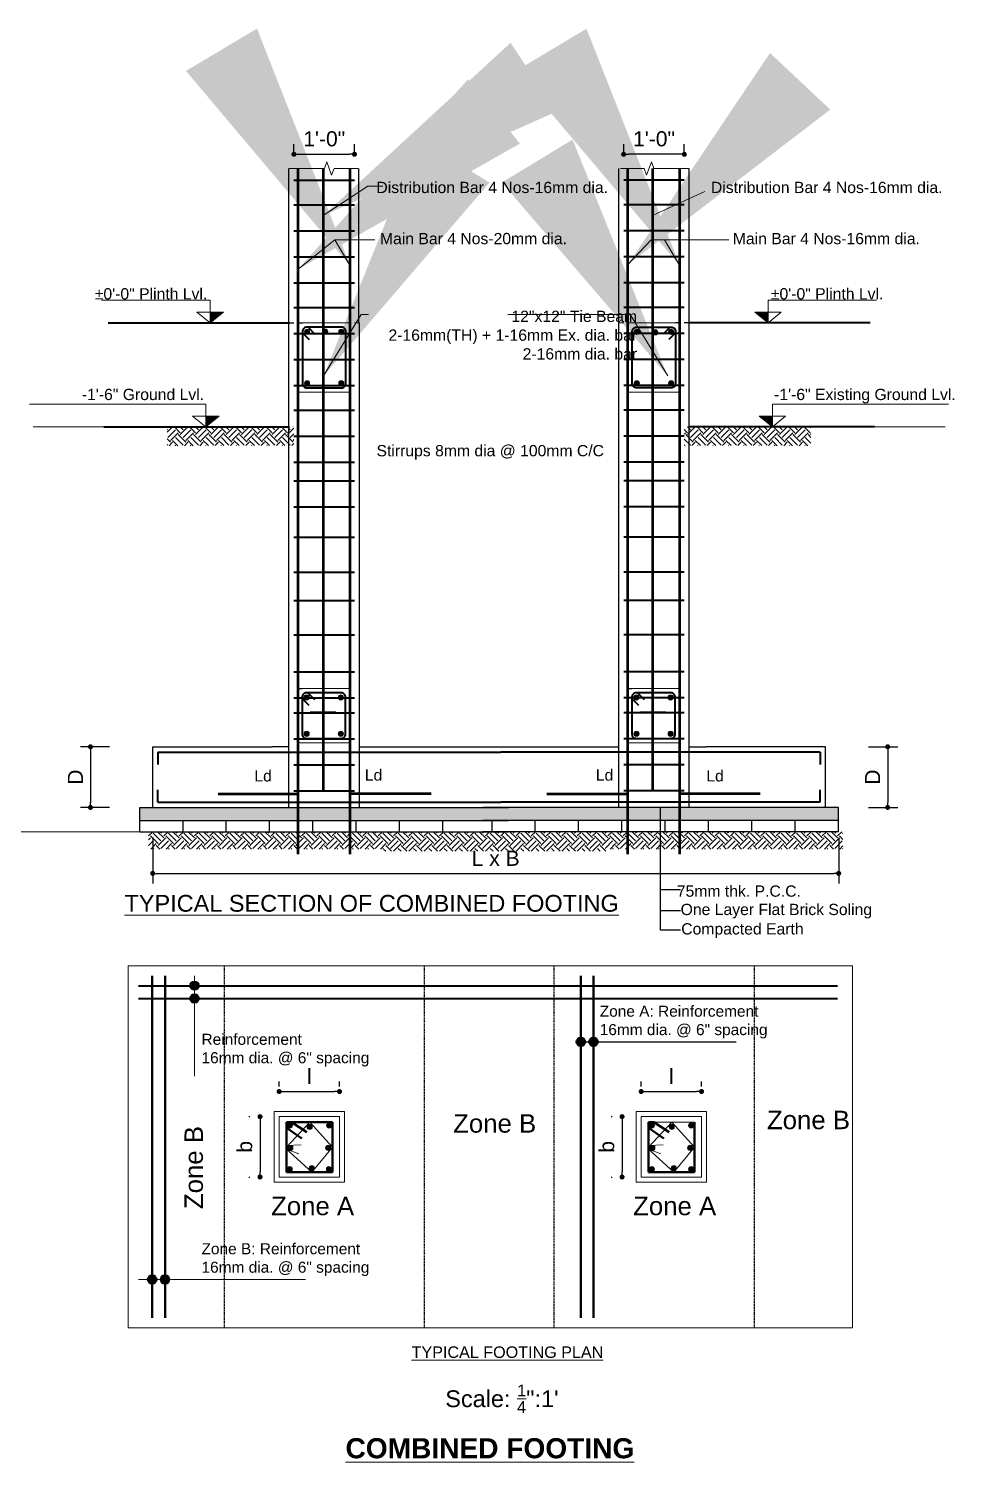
# Model space of a CAD drawing. Header units: inches. Extents: x 115570 to 265311, y 61168 to 314550.
# Drawn here: x 194280.8 to 194464.9, y 85361.4 to 85646.5 of the extents above; entities that cross this region are included whole.
import ezdxf

# ---------------------------------------------------------------- set-up
doc = ezdxf.new("R2010")
doc.units = ezdxf.units.IN
doc.header["$MEASUREMENT"] = 0
doc.linetypes.add('HIDDEN', pattern=[0.375, 0.25, -0.125])
doc.layers.get('0').update_dxf_attribs({"lineweight": 25})
for name, color, linetype, lineweight in [('0 Hidden Line-0.09', 34, 'HIDDEN', 9), ('beam1', 7, 'Continuous', 20), ('DIM', 142, 'Continuous', 9), ('Dim 0.15', 114, 'Continuous', 15), ('Dimension', 7, 'Continuous', 9), ('Foundation', 144, 'Continuous', 20), ('HA', 7, 'Continuous', 15), ('ha1', 8, 'Continuous', 13), ('Hatch- 0.09', 142, 'Continuous', 9), ('Hatch-0.09', 142, 'Continuous', 9), ('Reinforcement-0.53', 7, 'Continuous', 53), ('rod', 7, 'Continuous', 40), ('rod  0.4', 7, 'Continuous', 40), ('slab', 7, 'Continuous', 20), ('Slab 0.2', 7, 'Continuous', 20), ('Text-0.2', 7, 'Continuous', 20), ('text1', 7, 'Continuous', 18), ('Wall', 10, 'Continuous', 30)]:
    doc.layers.add(name, color=color, linetype=linetype, lineweight=lineweight)
doc.layers.add('0 Stirrups', color=7, linetype='Continuous')
doc.styles.add('Annotative', font='arial.ttf')
doc.styles.add('arial', font='arial.ttf')
doc.styles.add('arial.', font='arial.ttf')
doc.styles.get("Standard").update_dxf_attribs({"font": 'arial.ttf'})
doc.dimstyles.new('d25', dxfattribs={"dimtxt": 50, "dimasz": 50, "dimexe": 50, "dimexo": 0, "dimgap": 10, "dimtad": 1, "dimdec": 0, "dimtxsty": 'arial', "dimblk": 'OBLIQUE', "dimcen": 2.5, "dimdle": 50, "dimclrd": 256, "dimadec": 0, "dimazin": 0, "dimtfac": 1, "dimtdec": 0, "dimtix": 1, "dimtmove": 1, "dimatfit": 3, "dimfxl": 1, "dimtvp": 1, "dimlwd": -1, "dimarcsym": 0})
doc.dimstyles.new('Foundation', dxfattribs={"dimtxt": 3, "dimasz": 1, "dimexe": 2, "dimexo": 6, "dimgap": 0, "dimtad": 0, "dimtoh": 1, "dimdec": 0, "dimdsep": 46, "dimlunit": 3, "dimtxsty": 'Annotative', "dimblk": 'DOT', "dimblk1": 'DOT', "dimblk2": 'DOT', "dimcen": 2.5, "dimdle": 150, "dimclrt": 256, "dimadec": 0, "dimazin": 0, "dimtfac": 1, "dimtdec": 0, "dimtix": 1, "dimtmove": 1, "dimatfit": 3, "dimldrblk": 'DM', "dimfxl": 1, "dimtvp": 1, "dimarcsym": 0})
pattern_1 = [(50, (194302.9076, 85489.0445), (1.976701, -0.172939), [0.206693, -2.273622]), (355, (194302.9076, 85489.0445), (-0.382386, 2.07297), [0.165354, -1.818898]), (100.4514, (194303.0723, 85489.03), (1.594317, 1.90003), [0.175662, -1.93228]), (46.1842, (194302.9076, 85489.5957), (2.941216, -0.456155), [0.31004, -3.41043]), (96.6356, (194303.1527, 85489.5576), (2.57584, 2.684577), [0.26349, -2.89842]), (351.1842, (194302.9076, 85489.5957), (2.57584, 2.68458), [0.24803, -2.728346]), (21, (194303.1831, 85489.4579), (1.64502, -1.10958), [0.206693, -2.273622]), (326, (194303.1831, 85489.4579), (0.670554, 1.998445), [0.165354, -1.818898]), (71.4514, (194303.3202, 85489.3654), (2.315574, 0.888864), [0.175662, -1.93228]), (37.5, (194302.90755, 85489.0445), (0.0335114, 0.917424), [0, -1.79685, 0, -1.846457, 0, -1.825787]), (7.5, (194302.90755, 85489.0445), (0.724995, 1.0869614), [0, -1.052756, 0, -1.755512, 0, -0.695866]), (327.5, (194302.293, 85489.0445), (1.4711642, -0.062159), [0, -0.688976, 0, -2.149606, 0, -2.852362]), (317.5, (194302.0174, 85489.0445), (1.607206, 0.27588), [0, -0.895669, 0, -1.427559, 0, -2.02559])]
pattern_2 = [(45, (194304.6606, 85482.9117), (2e-16, 3.044874), [2.15305, -2.15305]), (45, (194304.0897, 85483.4826), (2e-16, 3.044874), [2.15305, -2.15305]), (45, (194303.5188, 85484.0536), (2e-16, 3.044874), [2.15305, -2.15305]), (135, (194303.5188, 85484.4342), (-3.044874, 2e-16), [2.15305, -2.15305]), (135, (194304.0897, 85485.005), (-3.044874, 2e-16), [2.15305, -2.15305]), (135, (194304.6606, 85485.576), (-3.044874, 2e-16), [2.15305, -2.15305])]

# ---------------------------------------------------------------- blocks, each defined once
blk = doc.blocks.new('_Oblique')
at = {"color": 0, "linetype": 'ByBlock', "lineweight": -2}
blk.add_line((-0.5, -0.5), (0.5, 0.5), dxfattribs=at)
blk = doc.blocks.new('_Dot')
at = {"color": 0, "linetype": 'ByBlock', "lineweight": -2}
blk.add_line((-0.5, 0), (-1, 0), dxfattribs=at)
at = {"color": 0, "linetype": 'ByBlock', "const_width": 0.5}
blk.add_lwpolyline([(-0.25, 0, 1), (0.25, 0, 1)], format="xyb", close=True, dxfattribs=at)
blk = doc.blocks.new('*D914')
at = {"layer": 'Defpoints', "color": 0, "ltscale": 10, "transparency": 16777216}
for p in [(194305.49, 85491.63), (194441.91, 85491.63), (194441.91, 85478.52)]:
    blk.add_point(p, dxfattribs=at)
at = {"layer": 'Dimension', "color": 0, "lineweight": -2, "ltscale": 10, "transparency": 16777216}
for p, q in [((194305.49, 85485.63), (194305.49, 85476.52)), ((194441.91, 85485.63), (194441.91, 85476.52)), ((194306.49, 85478.52), (194440.91, 85478.52))]:
    blk.add_line(p, q, dxfattribs=at)
at = {"layer": 'Dimension', "color": 0, "lineweight": -2, "ltscale": 10, "transparency": 16777216, "rotation": 180}
blk.add_blockref('_Dot', (194305.49, 85478.52), dxfattribs=at)
at = {"layer": 'Dimension', "color": 0, "lineweight": -2, "ltscale": 10, "transparency": 16777216}
blk.add_blockref('_Dot', (194441.91, 85478.52), dxfattribs=at)
at = {"layer": 'Dimension', "ltscale": 10, "transparency": 16777216, "insert": (194373.7, 85481.52), "char_height": 3, "attachment_point": 5, "style": 'Annotative'}
blk.add_mtext('L x B', dxfattribs=at)
blk = doc.blocks.new('DM')
at = {"ltscale": 400}
blk.add_solid([(-1, 0.25), (0, 0), (-1, -0.25)], dxfattribs=at)
at = {"layer": 'DIM', "ltscale": 400}
for p, q in [((-1, 0.25), (-1, -0.25)), ((0, 0), (-1, 0.25)), ((-1, -0.25), (0, 0)), ((-1, 0), (0, 0))]:
    blk.add_line(p, q, dxfattribs=at)
blk = doc.blocks.new('*D915')
at = {"layer": 'Defpoints', "color": 0, "ltscale": 10, "transparency": 16777216}
for p in [(194302.91, 85503.69), (194293.12, 85491.63), (194302.91, 85491.63)]:
    blk.add_point(p, dxfattribs=at)
at = {"layer": 'Dimension', "color": 0, "lineweight": -2, "ltscale": 10, "transparency": 16777216}
for p, q in [((194296.91, 85503.69), (194291.12, 85503.69)), ((194293.12, 85502.69), (194293.12, 85492.63)), ((194296.91, 85491.63), (194291.12, 85491.63))]:
    blk.add_line(p, q, dxfattribs=at)
for p, rotation in [((194293.12, 85503.69), 90), ((194293.12, 85491.63), 270)]:
    blk.add_blockref('_Dot', p, dxfattribs=dict(at, rotation=rotation))
at = {"layer": 'Dimension', "ltscale": 10, "transparency": 16777216, "insert": (194290.12, 85497.66), "char_height": 3, "attachment_point": 5, "rotation": 90, "style": 'Annotative'}
blk.add_mtext('D', dxfattribs=at)
blk = doc.blocks.new('*D898')
at = {"layer": 'Defpoints', "color": 0, "ltscale": 10, "transparency": 16777216}
for p in [(194345.62, 85621.5), (194333.57, 85615.29), (194345.62, 85615.29)]:
    blk.add_point(p, dxfattribs=at)
at = {"layer": 'Dimension', "color": 0, "lineweight": -2, "ltscale": 10, "transparency": 16777216}
for p, q in [((194333.57, 85621.29), (194333.57, 85623.5)), ((194345.62, 85621.29), (194345.62, 85623.5)), ((194334.57, 85621.5), (194344.62, 85621.5))]:
    blk.add_line(p, q, dxfattribs=at)
at = {"layer": 'Dimension', "color": 0, "lineweight": -2, "ltscale": 10, "transparency": 16777216, "rotation": 180}
blk.add_blockref('_Dot', (194333.57, 85621.5), dxfattribs=at)
at = {"layer": 'Dimension', "color": 0, "lineweight": -2, "ltscale": 10, "transparency": 16777216}
blk.add_blockref('_Dot', (194345.62, 85621.5), dxfattribs=at)
at = {"layer": 'Dimension', "ltscale": 10, "transparency": 16777216, "insert": (194339.6, 85624.56), "char_height": 3, "attachment_point": 5, "style": 'Annotative'}
blk.add_mtext('1\'-0"', dxfattribs=at)
blk = doc.blocks.new('*D916')
at = {"layer": 'Defpoints', "color": 0, "ltscale": 10, "transparency": 16777216}
for p in [(194441.87, 85503.69), (194441.87, 85491.63), (194451.65, 85491.63)]:
    blk.add_point(p, dxfattribs=at)
at = {"layer": 'Dimension', "color": 0, "lineweight": -2, "ltscale": 10, "transparency": 16777216}
for p, q in [((194447.87, 85503.69), (194453.65, 85503.69)), ((194451.65, 85502.69), (194451.65, 85492.63)), ((194447.87, 85491.63), (194453.65, 85491.63))]:
    blk.add_line(p, q, dxfattribs=at)
for p, rotation in [((194451.65, 85503.69), 90), ((194451.65, 85491.63), 270)]:
    blk.add_blockref('_Dot', p, dxfattribs=dict(at, rotation=rotation))
at = {"layer": 'Dimension', "ltscale": 10, "transparency": 16777216, "insert": (194448.65, 85497.66), "char_height": 3, "attachment_point": 5, "rotation": 90, "style": 'Annotative'}
blk.add_mtext('D', dxfattribs=at)
blk = doc.blocks.new('*D899')
at = {"layer": 'Defpoints', "color": 0, "ltscale": 10, "transparency": 16777216}
for p in [(194399.15, 85621.5), (194399.15, 85615.29), (194411.21, 85615.29)]:
    blk.add_point(p, dxfattribs=at)
at = {"layer": 'Dimension', "color": 0, "lineweight": -2, "ltscale": 10, "transparency": 16777216}
for p, q in [((194399.15, 85621.29), (194399.15, 85623.5)), ((194411.21, 85621.29), (194411.21, 85623.5)), ((194410.21, 85621.5), (194400.15, 85621.5))]:
    blk.add_line(p, q, dxfattribs=at)
at = {"layer": 'Dimension', "color": 0, "lineweight": -2, "ltscale": 10, "transparency": 16777216, "rotation": 180}
blk.add_blockref('_Dot', (194399.15, 85621.5), dxfattribs=at)
at = {"layer": 'Dimension', "color": 0, "lineweight": -2, "ltscale": 10, "transparency": 16777216}
blk.add_blockref('_Dot', (194411.21, 85621.5), dxfattribs=at)
at = {"layer": 'Dimension', "ltscale": 10, "transparency": 16777216, "insert": (194405.18, 85624.56), "char_height": 3, "attachment_point": 5, "style": 'Annotative'}
blk.add_mtext('1\'-0"', dxfattribs=at)
blk = doc.blocks.new('*D902')
at = {"layer": 'Defpoints', "color": 0, "ltscale": 10, "transparency": 16777216}
for p in [(194342.64, 85435.14), (194330.64, 85430.15), (194342.64, 85430.15)]:
    blk.add_point(p, dxfattribs=at)
at = {"layer": 'Dimension', "color": 0, "lineweight": -2, "ltscale": 10, "transparency": 16777216}
for p, q in [((194330.64, 85436.15), (194330.64, 85437.14)), ((194342.64, 85436.15), (194342.64, 85437.14)), ((194331.64, 85435.14), (194341.64, 85435.14))]:
    blk.add_line(p, q, dxfattribs=at)
at = {"layer": 'Dimension', "color": 0, "lineweight": -2, "ltscale": 10, "transparency": 16777216, "rotation": 180}
blk.add_blockref('_Dot', (194330.64, 85435.14), dxfattribs=at)
at = {"layer": 'Dimension', "color": 0, "lineweight": -2, "ltscale": 10, "transparency": 16777216}
blk.add_blockref('_Dot', (194342.64, 85435.14), dxfattribs=at)
at = {"layer": 'Dimension', "ltscale": 10, "transparency": 16777216, "insert": (194336.64, 85438.14), "char_height": 3, "attachment_point": 5, "style": 'Annotative'}
blk.add_mtext('l', dxfattribs=at)
blk = doc.blocks.new('*D903')
at = {"layer": 'Defpoints', "color": 0, "ltscale": 10, "transparency": 16777216}
for p in [(194330.64, 85430.15), (194326.84, 85418.15), (194330.64, 85418.15)]:
    blk.add_point(p, dxfattribs=at)
at = {"layer": 'Dimension', "color": 0, "lineweight": -2, "ltscale": 10, "transparency": 16777216}
for p, q in [((194324.64, 85430.15), (194324.84, 85430.15)), ((194326.84, 85429.15), (194326.84, 85419.15)), ((194324.64, 85418.15), (194324.84, 85418.15))]:
    blk.add_line(p, q, dxfattribs=at)
for p, rotation in [((194326.84, 85430.15), 90), ((194326.84, 85418.15), 270)]:
    blk.add_blockref('_Dot', p, dxfattribs=dict(at, rotation=rotation))
at = {"layer": 'Dimension', "ltscale": 10, "transparency": 16777216, "insert": (194323.79, 85424.15), "char_height": 3, "attachment_point": 5, "rotation": 90, "style": 'Annotative'}
blk.add_mtext('b', dxfattribs=at)
blk = doc.blocks.new('*D904')
at = {"layer": 'Defpoints', "color": 0, "ltscale": 10, "transparency": 16777216}
for p in [(194414.64, 85435.14), (194402.64, 85430.15), (194414.64, 85430.15)]:
    blk.add_point(p, dxfattribs=at)
at = {"layer": 'Dimension', "color": 0, "lineweight": -2, "ltscale": 10, "transparency": 16777216}
for p, q in [((194402.64, 85436.15), (194402.64, 85437.14)), ((194414.64, 85436.15), (194414.64, 85437.14)), ((194403.64, 85435.14), (194413.64, 85435.14))]:
    blk.add_line(p, q, dxfattribs=at)
at = {"layer": 'Dimension', "color": 0, "lineweight": -2, "ltscale": 10, "transparency": 16777216, "rotation": 180}
blk.add_blockref('_Dot', (194402.64, 85435.14), dxfattribs=at)
at = {"layer": 'Dimension', "color": 0, "lineweight": -2, "ltscale": 10, "transparency": 16777216}
blk.add_blockref('_Dot', (194414.64, 85435.14), dxfattribs=at)
at = {"layer": 'Dimension', "ltscale": 10, "transparency": 16777216, "insert": (194408.64, 85438.14), "char_height": 3, "attachment_point": 5, "style": 'Annotative'}
blk.add_mtext('l', dxfattribs=at)
blk = doc.blocks.new('*D905')
at = {"layer": 'Defpoints', "color": 0, "ltscale": 10, "transparency": 16777216}
for p in [(194402.64, 85430.15), (194398.84, 85418.15), (194402.64, 85418.15)]:
    blk.add_point(p, dxfattribs=at)
at = {"layer": 'Dimension', "color": 0, "lineweight": -2, "ltscale": 10, "transparency": 16777216}
for p, q in [((194396.64, 85430.15), (194396.84, 85430.15)), ((194398.84, 85429.15), (194398.84, 85419.15)), ((194396.64, 85418.15), (194396.84, 85418.15))]:
    blk.add_line(p, q, dxfattribs=at)
for p, rotation in [((194398.84, 85430.15), 90), ((194398.84, 85418.15), 270)]:
    blk.add_blockref('_Dot', p, dxfattribs=dict(at, rotation=rotation))
at = {"layer": 'Dimension', "ltscale": 10, "transparency": 16777216, "insert": (194395.79, 85424.15), "char_height": 3, "attachment_point": 5, "rotation": 90, "style": 'Annotative'}
blk.add_mtext('b', dxfattribs=at)

msp = doc.modelspace()

# ---------------------------------------------------------------- hatches: boundary and pattern name
at = {"layer": 'Dimension', "ltscale": 20, "transparency": 33554687}
for points in [[(194316.91, 85590.08), (194316.91, 85587.97), (194319.54, 85590.08)], [(194427.86, 85590.08), (194427.86, 85587.97), (194425.24, 85590.08)], [(194316.05, 85569.41), (194316.05, 85567.3), (194318.68, 85569.41)], [(194428.72, 85569.41), (194428.72, 85567.3), (194426.1, 85569.41)]]:
    msp.add_hatch(color=0, dxfattribs=at).paths.add_polyline_path(points)
at = {"layer": 'Dimension', "ltscale": 10, "transparency": 33554687}
h = msp.add_hatch(color=0, dxfattribs=at)
h.dxf.hatch_style = 1
h.paths.add_polyline_path([(194333.28, 85428.4, 1), (194332.26, 85428.4, 1)])
h = msp.add_hatch(color=0, dxfattribs=at)
h.dxf.hatch_style = 1
h.paths.add_polyline_path([(194337.23, 85428.11, 1), (194336.2, 85428.11, 1)])
h = msp.add_hatch(color=0, dxfattribs=at)
h.dxf.hatch_style = 1
h.paths.add_polyline_path([(194341.08, 85428.4, 1), (194340.06, 85428.4, 1)])
h = msp.add_hatch(color=0, dxfattribs=at)
h.dxf.hatch_style = 1
h.paths.add_polyline_path([(194405.28, 85428.4, 1), (194404.26, 85428.4, 1)])
h = msp.add_hatch(color=0, dxfattribs=at)
h.dxf.hatch_style = 1
h.paths.add_polyline_path([(194409.23, 85428.11, 1), (194408.2, 85428.11, 1)])
h = msp.add_hatch(color=0, dxfattribs=at)
h.dxf.hatch_style = 1
h.paths.add_polyline_path([(194413.08, 85428.4, 1), (194412.06, 85428.4, 1)])
h = msp.add_hatch(color=0, dxfattribs=at)
h.dxf.hatch_style = 1
h.paths.add_polyline_path([(194333.37, 85423.92, 1), (194332.34, 85423.92, 1)])
h = msp.add_hatch(color=0, dxfattribs=at)
h.dxf.hatch_style = 1
h.paths.add_polyline_path([(194340.88, 85423.94, 1), (194339.86, 85423.94, 1)])
h = msp.add_hatch(color=0, dxfattribs=at)
h.dxf.hatch_style = 1
h.paths.add_polyline_path([(194405.37, 85423.92, 1), (194404.34, 85423.92, 1)])
h = msp.add_hatch(color=0, dxfattribs=at)
h.dxf.hatch_style = 1
h.paths.add_polyline_path([(194412.88, 85423.94, 1), (194411.86, 85423.94, 1)])
h = msp.add_hatch(color=0, dxfattribs=at)
h.dxf.hatch_style = 1
h.paths.add_polyline_path([(194333.25, 85419.7, 1), (194332.23, 85419.7, 1)])
h = msp.add_hatch(color=0, dxfattribs=at)
h.dxf.hatch_style = 1
h.paths.add_polyline_path([(194337.63, 85419.92, 1), (194336.61, 85419.92, 1)])
h = msp.add_hatch(color=0, dxfattribs=at)
h.dxf.hatch_style = 1
h.paths.add_polyline_path([(194341.06, 85419.7, 1), (194340.03, 85419.7, 1)])
h = msp.add_hatch(color=0, dxfattribs=at)
h.dxf.hatch_style = 1
h.paths.add_polyline_path([(194405.25, 85419.7, 1), (194404.23, 85419.7, 1)])
h = msp.add_hatch(color=0, dxfattribs=at)
h.dxf.hatch_style = 1
h.paths.add_polyline_path([(194409.63, 85419.92, 1), (194408.61, 85419.92, 1)])
h = msp.add_hatch(color=0, dxfattribs=at)
h.dxf.hatch_style = 1
h.paths.add_polyline_path([(194413.06, 85419.7, 1), (194412.03, 85419.7, 1)])
at = {"layer": 'HA', "transparency": 33554687}
h = msp.add_hatch(dxfattribs=at)
h.set_pattern_fill('EARTH', color=256, scale=8.612205, angle=45, style=0)
h.set_pattern_definition([(45, (-20090167.8703, 1602941.1316), (2e-16, 3.0448742009), [2.1530511953, -2.1530511953]), (45, (-20090168.4413, 1602941.7025), (2e-16, 3.0448742009), [2.1530511953, -2.1530511953]), (45, (-20090169.0122, 1602942.2734), (2e-16, 3.0448742009), [2.1530511953, -2.1530511953]), (135, (-20090169.0122, 1602942.654), (-3.0448742009, 2e-16), [2.1530511953, -2.1530511953]), (135, (-20090168.4413, 1602943.225), (-3.0448742009, 2e-16), [2.1530511953, -2.1530511953]), (135, (-20090167.8703, 1602943.7958), (-3.0448742009, 2e-16), [2.1530511953, -2.1530511953])])
h.paths.add_polyline_path([(194333.57, 85567.31), (194308.38, 85567.3), (194308.38, 85563.56), (194333.57, 85563.57)])
h = msp.add_hatch(dxfattribs=at)
h.set_pattern_fill('EARTH', color=256, scale=8.612205, angle=45, style=0)
h.set_pattern_definition([(45, (-20090170.4953, 1602941.1316), (2e-16, 3.0448742009), [2.1530511953, -2.1530511953]), (45, (-20090171.0663, 1602941.7025), (2e-16, 3.0448742009), [2.1530511953, -2.1530511953]), (45, (-20090171.6372, 1602942.2734), (2e-16, 3.0448742009), [2.1530511953, -2.1530511953]), (135, (-20090171.6372, 1602942.654), (-3.0448742009, 2e-16), [2.1530511953, -2.1530511953]), (135, (-20090171.0663, 1602943.225), (-3.0448742009, 2e-16), [2.1530511953, -2.1530511953]), (135, (-20090170.4953, 1602943.7958), (-3.0448742009, 2e-16), [2.1530511953, -2.1530511953])])
h.paths.add_polyline_path([(194411.21, 85567.31), (194436.4, 85567.3), (194436.4, 85563.56), (194411.21, 85563.57)])
at = {"layer": 'ha1', "ltscale": 20, "transparency": 33554687}
h = msp.add_hatch(dxfattribs=at)
h.set_pattern_fill('AR-CONC', color=256, scale=0.275591, style=0)
h.set_pattern_definition(pattern_1)
h.paths.add_polyline_path([(194351.47, 85491.63), (194302.91, 85491.63), (194302.91, 85489.04), (194351.47, 85489.04)])
h.paths.add_polyline_path([(194376.28, 85491.63), (194351.47, 85491.63), (194351.47, 85489.04), (194376.28, 85489.04)])
h = msp.add_hatch(dxfattribs=at)
h.set_pattern_fill('AR-CONC', color=256, scale=0.275591, style=0)
h.set_pattern_definition(pattern_1)
h.paths.add_polyline_path([(194395.93, 85491.63), (194441.87, 85491.63), (194441.87, 85489.04), (194395.93, 85489.04)])
h.paths.add_polyline_path([(194371.12, 85491.63), (194395.93, 85491.63), (194395.93, 85489.04), (194371.12, 85489.04)])
h = msp.add_hatch(dxfattribs=at)
h.set_pattern_fill('EARTH', color=256, scale=8.612205, angle=45, style=0)
h.set_pattern_definition(pattern_2)
h.paths.add_polyline_path([(194374.26, 85486.81), (194351.47, 85486.81), (194351.47, 85482.91), (194374.26, 85482.91)])
h.paths.add_polyline_path([(194304.66, 85483.35), (194351.47, 85483.35), (194351.47, 85486.81), (194304.66, 85486.81)])
h = msp.add_hatch(dxfattribs=at)
h.set_pattern_fill('EARTH', color=256, scale=8.612205, angle=45, style=0)
h.set_pattern_definition(pattern_2)
h.paths.add_polyline_path([(194373.14, 85486.81), (194395.93, 85486.81), (194395.93, 85482.91), (194373.14, 85482.91)])
h.paths.add_polyline_path([(194442.74, 85483.35), (194395.93, 85483.35), (194395.93, 85486.81), (194442.74, 85486.81)])
at = {"layer": 'Hatch- 0.09', "transparency": 33554687}
for points in [[(194335.68, 85586.2, 1), (194336.71, 85586.2, 1)], [(194342.48, 85586.2, 1), (194343.51, 85586.2, 1)], [(194402.3, 85586.2, -1), (194401.26, 85586.2, -1)], [(194409.1, 85586.2, -1), (194408.06, 85586.2, -1)], [(194336.71, 85575.96, 1), (194335.68, 85575.96, 1)], [(194343.51, 85575.96, 1), (194342.48, 85575.96, 1)], [(194401.26, 85575.96, -1), (194402.3, 85575.96, -1)], [(194408.06, 85575.96, -1), (194409.1, 85575.96, -1)], [(194335.59, 85513.51, 1), (194336.63, 85513.51, 1)], [(194342.39, 85513.51, 1), (194343.43, 85513.51, 1)], [(194401.18, 85513.51, 1), (194402.21, 85513.51, 1)], [(194407.98, 85513.51, 1), (194409.01, 85513.51, 1)], [(194336.63, 85506.27, 1), (194335.59, 85506.27, 1)], [(194343.43, 85506.27, 1), (194342.39, 85506.27, 1)], [(194402.21, 85506.27, 1), (194401.18, 85506.27, 1)], [(194409.01, 85506.27, 1), (194407.98, 85506.27, 1)]]:
    msp.add_hatch(color=0, dxfattribs=at).paths.add_polyline_path(points)
at = {"layer": 'rod', "ltscale": 20, "transparency": 33554687}
for points in [[(194312.94, 85456.19, -1), (194314.65, 85456.19, -1)], [(194312.94, 85453.66, -1), (194314.65, 85453.66, -1)], [(194389.77, 85445.02, -1), (194391.49, 85445.02, -1)], [(194392.31, 85445.02, -1), (194394.02, 85445.02, -1)], [(194304.55, 85397.78, -1), (194306.26, 85397.78, -1)], [(194307.09, 85397.78, -1), (194308.8, 85397.78, -1)]]:
    msp.add_hatch(color=256, dxfattribs=at).paths.add_polyline_path(points)
at = {"layer": 'Wall'}
for points in [[(194339.3, 85586.24, 1), (194340.33, 85586.24, 1)], [(194404.91, 85586.11, 1), (194405.95, 85586.11, 1)]]:
    msp.add_hatch(color=256, dxfattribs=at).paths.add_polyline_path(points)

# ---------------------------------------------------------------- linework, layer by layer
at = {"linetype": 'HIDDEN', "ltscale": 0.5, "transparency": 33554585}
for p, q in [((194319.69, 85460.15), (194319.69, 85388.15)), ((194359.5, 85460.15), (194359.5, 85388.15)), ((194385.28, 85460.15), (194385.28, 85388.15)), ((194425.08, 85460.15), (194425.08, 85388.15))]:
    msp.add_line(p, q, dxfattribs=at)
msp.add_line((194390.63, 85445.02), (194421.55, 85445.02))
at = {"layer": '0 Hidden Line-0.09', "ltscale": 500, "transparency": 33554687}
msp.add_lwpolyline([(194253.18, 85486.81), (194333.57, 85486.81)], dxfattribs=at)
at = {"layer": '0 Stirrups', "transparency": 33554687}
for p, q in [((194332.58, 85587.97), (194332.58, 85618.66)), ((194346.49, 85587.97), (194346.49, 85618.66)), ((194398.16, 85587.97), (194398.16, 85618.66)), ((194412.19, 85587.97), (194412.19, 85618.66)), ((194332.58, 85491.69), (194332.58, 85587.97)), ((194332.71, 85587.97), (194333.57, 85587.97)), ((194334.43, 85587.97), (194335.29, 85587.97)), ((194334.43, 85587.97), (194335.29, 85587.97)), ((194346.61, 85491.69), (194346.61, 85587.97)), ((194398.16, 85491.69), (194398.16, 85587.97)), ((194410.35, 85587.97), (194409.49, 85587.97)), ((194410.35, 85587.97), (194409.49, 85587.97)), ((194412.07, 85587.97), (194411.21, 85587.97)), ((194412.19, 85491.69), (194412.19, 85587.97)), ((194334.34, 85515.28), (194335.2, 85515.28)), ((194334.34, 85515.28), (194335.2, 85515.28)), ((194399.93, 85515.28), (194400.79, 85515.28)), ((194399.93, 85515.28), (194400.79, 85515.28)), ((194305.49, 85491.63), (194305.49, 85503.69)), ((194305.49, 85503.69), (194329.26, 85503.69)), ((194332.58, 85503.69), (194329.26, 85503.69)), ((194346.61, 85503.69), (194372.39, 85503.69)), ((194372.39, 85503.69), (194398.16, 85503.69)), ((194412.19, 85503.69), (194415.51, 85503.69)), ((194439.28, 85503.69), (194415.51, 85503.69)), ((194439.28, 85491.63), (194439.28, 85503.69)), ((194302.91, 85491.63), (194376.28, 85491.63)), ((194302.91, 85486.81), (194302.91, 85491.63)), ((194441.87, 85491.63), (194371.12, 85491.63)), ((194441.87, 85486.81), (194441.87, 85491.63)), ((194302.91, 85489.04), (194376.28, 85489.04)), ((194311.52, 85486.81), (194311.52, 85489.04)), ((194320.13, 85486.81), (194320.13, 85489.04)), ((194328.74, 85486.81), (194328.74, 85489.04)), ((194337.36, 85486.81), (194337.36, 85489.04)), ((194345.97, 85486.81), (194345.97, 85489.04)), ((194345.97, 85486.81), (194345.97, 85489.04)), ((194354.58, 85486.81), (194354.58, 85489.04)), ((194363.19, 85486.81), (194363.19, 85489.04)), ((194441.87, 85489.04), (194371.12, 85489.04)), ((194372.97, 85486.81), (194372.97, 85489.04)), ((194381.58, 85486.81), (194381.58, 85489.04)), ((194390.19, 85486.81), (194390.19, 85489.04)), ((194398.81, 85486.81), (194398.81, 85489.04)), ((194398.81, 85486.81), (194398.81, 85489.04)), ((194407.42, 85486.81), (194407.42, 85489.04)), ((194416.03, 85486.81), (194416.03, 85489.04)), ((194424.64, 85486.81), (194424.64, 85489.04)), ((194433.25, 85486.81), (194433.25, 85489.04)), ((194302.91, 85486.81), (194376.28, 85486.81)), ((194441.87, 85486.81), (194371.12, 85486.81))]:
    msp.add_line(p, q, dxfattribs=at)
at = {"layer": '0 Stirrups', "lineweight": 40, "transparency": 33554687}
for p, q in [((194296.63, 85587.97), (194332.71, 85587.97)), ((194448.14, 85587.97), (194412.07, 85587.97)), ((194295.77, 85567.3), (194332.71, 85567.3)), ((194449.01, 85567.3), (194412.07, 85567.3))]:
    msp.add_line(p, q, dxfattribs=at)
at = {"layer": 'beam1', "transparency": 33554687}
for p, q in [((194344.76, 85587.97), (194334.43, 85587.97)), ((194334.43, 85574.19), (194334.43, 85587.97)), ((194344.76, 85574.19), (194344.76, 85587.97)), ((194346.49, 85587.97), (194345.62, 85587.97)), ((194398.29, 85587.97), (194399.15, 85587.97)), ((194400.01, 85574.19), (194400.01, 85587.97)), ((194400.01, 85587.97), (194410.35, 85587.97)), ((194410.35, 85574.19), (194410.35, 85587.97)), ((194334.43, 85574.19), (194344.76, 85574.19)), ((194410.35, 85574.19), (194400.01, 85574.19)), ((194344.68, 85515.28), (194334.34, 85515.28)), ((194334.34, 85510.24), (194334.34, 85515.28)), ((194344.68, 85510.24), (194344.68, 85515.28)), ((194410.26, 85515.28), (194399.93, 85515.28)), ((194399.93, 85510.24), (194399.93, 85515.28)), ((194410.26, 85510.24), (194410.26, 85515.28)), ((194334.34, 85504.5), (194334.34, 85510.24)), ((194344.68, 85504.5), (194344.68, 85510.24)), ((194399.93, 85504.5), (194399.93, 85510.24)), ((194410.26, 85504.5), (194410.26, 85510.24)), ((194334.34, 85504.5), (194344.68, 85504.5)), ((194399.93, 85504.5), (194410.26, 85504.5))]:
    msp.add_line(p, q, dxfattribs=at)
for points in [[(194344.76, 85587.97), (194334.43, 85587.97)], [(194400.01, 85587.97), (194410.35, 85587.97)], [(194344.68, 85515.28), (194334.34, 85515.28)], [(194410.26, 85515.28), (194399.93, 85515.28)]]:
    msp.add_lwpolyline(points, dxfattribs=at)
at = {"layer": 'Dim 0.15', "transparency": 33554687}
for points in [[(194332.69, 85618.66), (194339.63, 85618.66), (194340.11, 85619.99), (194341.08, 85617.33), (194341.57, 85618.66), (194346.28, 85618.66)], [(194412.09, 85618.66), (194405.15, 85618.66), (194404.66, 85619.99), (194403.69, 85617.33), (194403.21, 85618.66), (194398.5, 85618.66)]]:
    msp.add_lwpolyline(points, dxfattribs=at)
at = {"layer": 'Dimension', "color": 5, "lineweight": 50, "ltscale": 10, "transparency": 33554687}
for p, q in [((194332.08, 85419.08), (194332.08, 85429.05)), ((194332.08, 85429.05), (194333.12, 85429.05)), ((194332.77, 85429.05), (194341.24, 85429.05)), ((194333.12, 85429.05), (194336.17, 85427.06)), ((194341.24, 85429.05), (194341.24, 85419.08)), ((194404.08, 85419.08), (194404.08, 85429.05)), ((194404.08, 85429.05), (194405.12, 85429.05)), ((194405.12, 85429.05), (194408.17, 85427.06)), ((194413.24, 85429.05), (194413.24, 85419.08)), ((194332.08, 85427.96), (194335.16, 85425.78)), ((194404.08, 85427.96), (194407.16, 85425.78)), ((194341.24, 85419.08), (194332.08, 85419.08)), ((194413.24, 85419.08), (194404.08, 85419.08))]:
    msp.add_line(p, q, dxfattribs=at)
at = {"layer": 'Dimension', "color": 5, "ltscale": 10, "transparency": 33554687}
for p, q in [((194332.08, 85424.06), (194336.73, 85429.05)), ((194336.73, 85429.05), (194341.24, 85424.06)), ((194404.08, 85424.06), (194408.73, 85429.05)), ((194404.77, 85429.05), (194413.24, 85429.05)), ((194408.73, 85429.05), (194413.24, 85424.06)), ((194332.08, 85424.42), (194335.01, 85424.55)), ((194337.15, 85419.08), (194332.08, 85423.71)), ((194332.08, 85423.71), (194334.53, 85422.75)), ((194341.24, 85424.06), (194337.15, 85419.08)), ((194404.08, 85424.42), (194407.01, 85424.55)), ((194409.15, 85419.08), (194404.08, 85423.71)), ((194404.08, 85423.71), (194406.53, 85422.75)), ((194413.24, 85424.06), (194409.15, 85419.08))]:
    msp.add_line(p, q, dxfattribs=at)
at = {"layer": 'Dimension', "ltscale": 10, "transparency": 33554687}
for p, q in [((194332.08, 85424.06), (194332.08, 85424.42)), ((194332.08, 85423.71), (194332.08, 85424.06)), ((194404.08, 85424.06), (194404.08, 85424.42)), ((194404.08, 85423.71), (194404.08, 85424.06))]:
    msp.add_line(p, q, dxfattribs=at)
for centre in [(194332.77, 85428.4), (194336.71, 85428.11), (194340.57, 85428.4), (194404.77, 85428.4), (194408.71, 85428.11), (194412.57, 85428.4), (194332.86, 85423.92), (194340.37, 85423.94), (194404.86, 85423.92), (194412.37, 85423.94), (194332.74, 85419.7), (194337.12, 85419.92), (194340.55, 85419.7), (194404.74, 85419.7), (194409.12, 85419.92), (194412.55, 85419.7)]:
    msp.add_circle(centre, 0.512, dxfattribs=at)
at = {"layer": 'Foundation', "ltscale": 20, "transparency": 33554687}
msp.add_line((194404.87, 85609.35), (194415.26, 85614.13), dxfattribs=at)
at = {"layer": 'Foundation', "ltscale": 10, "transparency": 33554687}
for points in [[(194300.64, 85460.15), (194444.64, 85460.15), (194444.64, 85388.15), (194300.64, 85388.15)], [(194329.64, 85431.15), (194343.64, 85431.15), (194343.64, 85417.15), (194329.64, 85417.15)], [(194330.64, 85430.15), (194342.64, 85430.15), (194342.64, 85418.15), (194330.64, 85418.15)], [(194401.64, 85431.15), (194415.64, 85431.15), (194415.64, 85417.15), (194401.64, 85417.15)], [(194402.64, 85430.15), (194414.64, 85430.15), (194414.64, 85418.15), (194402.64, 85418.15)]]:
    msp.add_lwpolyline(points, close=True, dxfattribs=at)
at = {"layer": 'Hatch- 0.09', "color": 0, "transparency": 33554687}
for centre in [(194336.19, 85586.2), (194339.81, 85586.24), (194343, 85586.2), (194401.78, 85586.2), (194405.43, 85586.11), (194408.58, 85586.2), (194336.19, 85575.96), (194343, 85575.96), (194401.78, 85575.96), (194408.58, 85575.96), (194336.11, 85513.51), (194342.91, 85513.51), (194401.69, 85513.51), (194408.49, 85513.51), (194336.11, 85506.27), (194342.91, 85506.27), (194401.69, 85506.27), (194408.49, 85506.27)]:
    msp.add_circle(centre, 0.517, dxfattribs=at)
at = {"layer": 'Hatch-0.09', "linetype": 'HIDDEN', "ltscale": 250, "transparency": 33554687}
for p, q in [((194281.7, 85567.3), (194295.77, 85567.3)), ((194463.08, 85567.3), (194449.01, 85567.3))]:
    msp.add_line(p, q, dxfattribs=at)
at = {"layer": 'Reinforcement-0.53', "color": 1, "ltscale": 10, "transparency": 33554687}
for p, q in [((194334.43, 85482.31), (194334.43, 85618.66)), ((194339.42, 85618.66), (194339.42, 85494.93)), ((194344.76, 85482.31), (194344.76, 85618.66)), ((194400.01, 85482.31), (194400.01, 85618.66)), ((194404.87, 85618.66), (194404.87, 85494.93)), ((194410.35, 85482.31), (194410.35, 85618.66)), ((194318.49, 85494.31), (194334.43, 85494.31)), ((194360.88, 85494.31), (194344.76, 85494.31)), ((194383.89, 85494.31), (194400.01, 85494.31)), ((194426.29, 85494.31), (194410.35, 85494.31))]:
    msp.add_line(p, q, dxfattribs=at)
at = {"layer": 'rod', "ltscale": 20, "transparency": 33554687}
for centre in [(194313.79, 85456.19), (194313.79, 85453.66), (194390.63, 85445.02), (194393.17, 85445.02), (194305.41, 85397.78), (194307.94, 85397.78)]:
    msp.add_circle(centre, 0.856, dxfattribs=at)
at = {"layer": 'rod  0.4', "transparency": 33554687}
for p, q in [((194333.57, 85616.37), (194345.62, 85616.37)), ((194411.21, 85616.37), (194399.15, 85616.37)), ((194333.57, 85611.45), (194345.62, 85611.45)), ((194411.21, 85611.45), (194399.15, 85611.45)), ((194333.57, 85606.28), (194345.62, 85606.28)), ((194411.21, 85606.28), (194399.15, 85606.28)), ((194333.57, 85601.11), (194345.62, 85601.11)), ((194411.21, 85601.11), (194399.15, 85601.11)), ((194333.57, 85595.95), (194345.62, 85595.95)), ((194411.21, 85595.95), (194399.15, 85595.95)), ((194333.57, 85591.02), (194345.62, 85591.02)), ((194411.21, 85591.02), (194399.15, 85591.02)), ((194333.57, 85585.86), (194345.62, 85585.86)), ((194335.29, 85585.99), (194336.63, 85584.65)), ((194336.4, 85587.11), (194337.74, 85585.76)), ((194411.21, 85585.86), (194399.15, 85585.86)), ((194408.38, 85587.11), (194407.03, 85585.76)), ((194409.49, 85585.99), (194408.14, 85584.65)), ((194333.57, 85580.69), (194345.62, 85580.69)), ((194411.21, 85580.69), (194399.15, 85580.69)), ((194333.57, 85575.52), (194345.62, 85575.52)), ((194411.21, 85575.52), (194399.15, 85575.52)), ((194333.57, 85570.6), (194345.62, 85570.6)), ((194411.21, 85570.6), (194399.15, 85570.6)), ((194333.57, 85565.44), (194345.62, 85565.44)), ((194411.21, 85565.44), (194399.15, 85565.44)), ((194333.57, 85560.27), (194345.62, 85560.27)), ((194411.21, 85560.27), (194399.15, 85560.27)), ((194333.57, 85556.6), (194345.62, 85556.6)), ((194411.21, 85556.6), (194399.15, 85556.6)), ((194333.57, 85551.43), (194345.62, 85551.43)), ((194411.21, 85551.43), (194399.15, 85551.43)), ((194333.57, 85545.38), (194345.62, 85545.38)), ((194411.21, 85545.38), (194399.15, 85545.38)), ((194333.57, 85538.43), (194345.62, 85538.43)), ((194411.21, 85538.43), (194399.15, 85538.43)), ((194333.57, 85532.75), (194345.62, 85532.75)), ((194411.21, 85532.75), (194399.15, 85532.75)), ((194333.57, 85525.93), (194345.62, 85525.93)), ((194411.21, 85525.93), (194399.15, 85525.93)), ((194333.57, 85518.6), (194345.62, 85518.6)), ((194411.21, 85518.6), (194399.15, 85518.6)), ((194336.31, 85514.42), (194337.66, 85513.07)), ((194401.9, 85514.42), (194403.24, 85513.07)), ((194333.57, 85513.43), (194345.62, 85513.43)), ((194335.2, 85513.3), (194336.55, 85511.96)), ((194411.21, 85513.43), (194399.15, 85513.43)), ((194400.79, 85513.3), (194402.13, 85511.96)), ((194333.57, 85510.43), (194345.62, 85510.43)), ((194336.84, 85510.56), (194341.93, 85510.56)), ((194411.21, 85510.43), (194399.15, 85510.43)), ((194402.43, 85510.56), (194407.51, 85510.56)), ((194306.52, 85502.65), (194374.73, 85502.65)), ((194306.52, 85502.65), (194306.52, 85500.15)), ((194333.57, 85505.26), (194345.62, 85505.26)), ((194438.25, 85502.65), (194374.73, 85502.65)), ((194411.21, 85505.26), (194399.15, 85505.26)), ((194438.25, 85502.65), (194438.25, 85500.15)), ((194333.57, 85500.1), (194345.62, 85500.1)), ((194411.21, 85500.1), (194399.15, 85500.1)), ((194306.52, 85492.66), (194306.52, 85495.16)), ((194333.57, 85494.93), (194345.62, 85494.93)), ((194411.21, 85494.93), (194399.15, 85494.93)), ((194438.25, 85492.66), (194438.25, 85495.16)), ((194306.52, 85492.66), (194374.73, 85492.66)), ((194438.25, 85492.66), (194374.73, 85492.66)), ((194305.41, 85390.15), (194305.41, 85458.15)), ((194305.41, 85458.15), (194305.41, 85390.15)), ((194307.94, 85390.15), (194307.94, 85458.15)), ((194307.94, 85458.15), (194307.94, 85390.15)), ((194390.63, 85390.15), (194390.63, 85458.15)), ((194390.63, 85458.15), (194390.63, 85390.15)), ((194393.17, 85390.15), (194393.17, 85458.15)), ((194393.17, 85458.15), (194393.17, 85390.15)), ((194302.64, 85456.19), (194441.64, 85456.19)), ((194302.64, 85453.66), (194441.64, 85453.66))]:
    msp.add_line(p, q, dxfattribs=at)
for points in [[(194336.15, 85575.05), (194343.04, 85575.05, 0.414214), (194343.9, 85575.91), (194343.9, 85586.25, 0.414214), (194343.04, 85587.11), (194336.15, 85587.11, 0.414214), (194335.29, 85586.25), (194335.29, 85575.91, 0.414214)], [(194408.62, 85575.05), (194401.73, 85575.05, -0.414214), (194400.87, 85575.91), (194400.87, 85586.25, -0.414214), (194401.73, 85587.11), (194408.62, 85587.11, -0.414214), (194409.49, 85586.25), (194409.49, 85575.91, -0.414214)]]:
    msp.add_lwpolyline(points, format="xyb", close=True, dxfattribs=at)
for points in [[(194343.82, 85510.24), (194343.82, 85513.56, 0.414214), (194342.96, 85514.42), (194336.07, 85514.42, 0.414214), (194335.2, 85513.56), (194335.2, 85510.24)], [(194409.4, 85510.24), (194409.4, 85513.56, 0.414214), (194408.54, 85514.42), (194401.65, 85514.42, 0.414214), (194400.79, 85513.56), (194400.79, 85510.24)], [(194335.2, 85510.24), (194335.2, 85506.22, 0.414214), (194336.07, 85505.36), (194342.96, 85505.36, 0.414214), (194343.82, 85506.22), (194343.82, 85510.24)], [(194400.79, 85510.24), (194400.79, 85506.22, 0.414214), (194401.65, 85505.36), (194408.54, 85505.36, 0.414214), (194409.4, 85506.22), (194409.4, 85510.24)]]:
    msp.add_lwpolyline(points, format="xyb", dxfattribs=at)
at = {"layer": 'slab', "transparency": 33554687}
for p, q in [((194313.57, 85587.97), (194320.28, 85587.97)), ((194431.21, 85587.97), (194424.49, 85587.97))]:
    msp.add_line(p, q, dxfattribs=at)
at = {"layer": 'Slab 0.2', "transparency": 33554687}
for points in [[(194313.79, 85458.15), (194313.79, 85438.18)], [(194302.64, 85397.78), (194335.86, 85397.78)]]:
    msp.add_lwpolyline(points, dxfattribs=at)
at = {"layer": 'Text-0.2', "transparency": 33554687}
for p, q in [((194316.91, 85592.47), (194295.34, 85592.47)), ((194316.91, 85587.97), (194316.91, 85592.47)), ((194427.86, 85587.97), (194427.86, 85592.47)), ((194427.86, 85592.47), (194449.44, 85592.47)), ((194316.05, 85571.8), (194281.02, 85571.8)), ((194316.05, 85567.3), (194316.05, 85571.8)), ((194428.72, 85567.3), (194428.72, 85571.8)), ((194428.72, 85571.8), (194463.76, 85571.8))]:
    msp.add_line(p, q, dxfattribs=at)
for points in [[(194316.91, 85587.97), (194314.29, 85590.08), (194319.54, 85590.08)], [(194427.86, 85587.97), (194430.48, 85590.08), (194425.24, 85590.08)], [(194316.05, 85567.3), (194313.43, 85569.41), (194318.68, 85569.41)], [(194428.72, 85567.3), (194431.34, 85569.41), (194426.1, 85569.41)]]:
    msp.add_lwpolyline(points, close=True, dxfattribs=at)
at = {"layer": 'Wall', "transparency": 33554687}
for p, q in [((194406.49, 85467.24), (194406.49, 85491.63)), ((194410.45, 85475.24), (194406.49, 85475.24)), ((194410.45, 85471.06), (194406.49, 85471.06)), ((194410.45, 85467.24), (194406.49, 85467.24))]:
    msp.add_line(p, q, dxfattribs=at)

# ---------------------------------------------------------------- texts
for s, p in [('Zone B', (194427.64, 85427.66)), ('Zone B', (194365.24, 85426.97)), ('Zone A', (194329.03, 85410.55)), ('Zone A', (194401.03, 85410.55))]:
    msp.add_text(s, height=3.668).set_placement(p)
msp.add_text('Zone B', height=3.668, rotation=90).set_placement((194315.48, 85411.77))
at = {"layer": 'Text-0.2', "ltscale": 5, "transparency": 33554687, "style": 'arial.'}
for s, insert, char_height, width, attachment_point in [('Distribution Bar 4 Nos-16mm dia.', (194396.04, 85616.03), 2.2392, 48.0174, 3), ('Distribution Bar 4 Nos-16mm dia.', (194462.56, 85616.03), 2.2392, 48.0174, 3), ('Main Bar 4 Nos-20mm dia.', (194387.88, 85605.86), 2.2392, 39.6667, 3), ('Main Bar 4 Nos-16mm dia.', (194458.06, 85605.86), 2.2392, 37.6761, 3), ('%%P0\'-0" Plinth Lvl.', (194316.35, 85594.88), 2.2392, 15553.6887, 3), ('%%P0\'-0" Plinth Lvl.', (194428.42, 85594.88), 2.2392, 15553.6887, 1), ('12"x12" Tie Beam\\P2-16mm(TH) + 1-16mm Ex. dia. bar\\P2-16mm dia. bar', (194401.83, 85590.4), 2.2392, 52.6954, 3), ('-1\'-6" Ground Lvl.', (194315.71, 85574.87), 2.2392, 15553.6887, 3), ('-1\'-6" Existing Ground Lvl.', (194429.06, 85574.87), 2.2392, 15553.6887, 1), ('\\A1;Ld', (194329.19, 85499.03), 2.239, 15553.6887, 3), ('\\A1;Ld', (194351.16, 85499.2), 2.239, 15553.6887, 3), ('\\A1;Ld', (194393.61, 85499.2), 2.239, 15553.6887, 1), ('\\A1;Ld', (194415.58, 85499.03), 2.239, 15553.6887, 1), ('75mm thk. P.C.C.', (194434.4, 85476.12), 2.2392, 15553.6887, 3), ('One Layer Flat Brick Soling', (194448.55, 85472.47), 2.2392, 15553.6887, 3), ('Compacted Earth', (194434.94, 85468.61), 2.2392, 15553.6887, 3), ('Zone A: Reinforcement \\P16mm dia. @ 6" spacing', (194394.39, 85452.22), 2.1972, 80.9627, 1), ('Reinforcement \\P16mm dia. @ 6" spacing', (194315.2, 85446.63), 2.1972, 80.9627, 1), ('Zone B: Reinforcement \\P16mm dia. @ 6" spacing', (194315.2, 85404.98), 2.1972, 80.9627, 1)]:
    msp.add_mtext(s, dxfattribs=dict(at, insert=insert, char_height=char_height, width=width, attachment_point=attachment_point))
at = {"layer": 'Text-0.2', "ltscale": 5, "transparency": 33554687, "insert": (194395.24, 85563.69), "char_height": 2.2392, "attachment_point": 3, "style": 'arial.'}
msp.add_mtext('Stirrups 8mm dia @ 100mm C/C', dxfattribs=at)
at = {"layer": 'text1', "transparency": 33554687, "attachment_point": 2, "style": 'arial'}
for s, insert, char_height, width in [('{\\LTYPICAL SECTION OF COMBINED FOOTING}', (194349.03, 85474.24), 3.3415, 194.4615), ('{\\LTYPICAL FOOTING PLAN}', (194376.04, 85384.47), 2.2952, 133.5726), ('\\A1;Scale: {\\H0.7x;\\S1/4;\\H1.42857x;":1\'}', (194374.94, 85376.87), 3.3415, 194.4615), ('{\\fArial|b1|i0|c0|p34;\\LCOMBINED FOOTING }', (194372.55, 85366.22), 4, 133.5726)]:
    msp.add_mtext(s, dxfattribs=dict(at, insert=insert, char_height=char_height, width=width))

# ---------------------------------------------------------------- dimensions: what is measured, and where the dimension line sits
at = {"layer": 'Dimension', "ltscale": 10, "transparency": 33554687}
for base, p1, p2, text, picture, middle in [((194345.62, 85621.5), (194333.57, 85615.29), (194345.62, 85615.29), '1\'-0"', '*D898', (194339.6, 85624.56)), ((194441.91, 85478.52), (194305.49, 85491.63), (194441.91, 85491.63), 'L x B', '*D914', (194373.7, 85481.52)), ((194342.64, 85435.14), (194330.64, 85430.15), (194342.64, 85430.15), 'l', '*D902', (194336.64, 85438.14)), ((194414.64, 85435.14), (194402.64, 85430.15), (194414.64, 85430.15), 'l', '*D904', (194408.64, 85438.14))]:
    dim = msp.add_linear_dim(base=base, p1=p1, p2=p2, text=text, dimstyle='Foundation', dxfattribs=at)
    dim.commit()
    dim.dimension.update_dxf_attribs({"geometry": picture, "text_midpoint": middle})
for base, p1, p2, angle, text, picture, middle in [((194399.15, 85621.5), (194411.21, 85615.29), (194399.15, 85615.29), 180, '1\'-0"', '*D899', (194405.18, 85624.56)), ((194293.12, 85491.63), (194302.91, 85503.69), (194302.91, 85491.63), 90, 'D', '*D915', (194290.12, 85497.66)), ((194451.65, 85491.63), (194441.87, 85503.69), (194441.87, 85491.63), 90, 'D', '*D916', (194448.65, 85497.66)), ((194326.84, 85418.15), (194330.64, 85430.15), (194330.64, 85418.15), 90, 'b', '*D903', (194323.79, 85424.15)), ((194398.84, 85418.15), (194402.64, 85430.15), (194402.64, 85418.15), 90, 'b', '*D905', (194395.79, 85424.15))]:
    dim = msp.add_linear_dim(base=base, p1=p1, p2=p2, angle=angle, text=text, dimstyle='Foundation', dxfattribs=at)
    dim.commit()
    dim.dimension.update_dxf_attribs({"geometry": picture, "text_midpoint": middle})

# ---------------------------------------------------------------- leaders
at = {"layer": 'Foundation', "ltscale": 20, "transparency": 33554687}
for points, override in [([(194344.76, 85599.33), (194341.68, 85604.5)], {"dimtad": 0}), ([(194410.35, 85599.33), (194407.26, 85604.5)], {"dimtad": 0}), ([(194339.42, 85609.32), (194348.29, 85615.16), (194351.27, 85615.16)], {"dimtad": 0}), ([(194400.01, 85599.57), (194404.64, 85604.5), (194420.08, 85604.5)], {"dimtad": 0}), ([(194334.43, 85598.66), (194341.68, 85604.5), (194349.69, 85604.5)], {"dimtad": 0}), ([(194339.49, 85577.42), (194346.93, 85589.67), (194348.4, 85589.67)], {"dimgap": 20, "dimtad": 0}), ([(194407.91, 85577.42), (194400.47, 85589.67), (194376.09, 85589.67)], {"dimgap": 20, "dimtad": 0})]:
    msp.add_leader(points, dimstyle='d25', override=override, dxfattribs=at)

doc.saveas('drawing.dxf')
